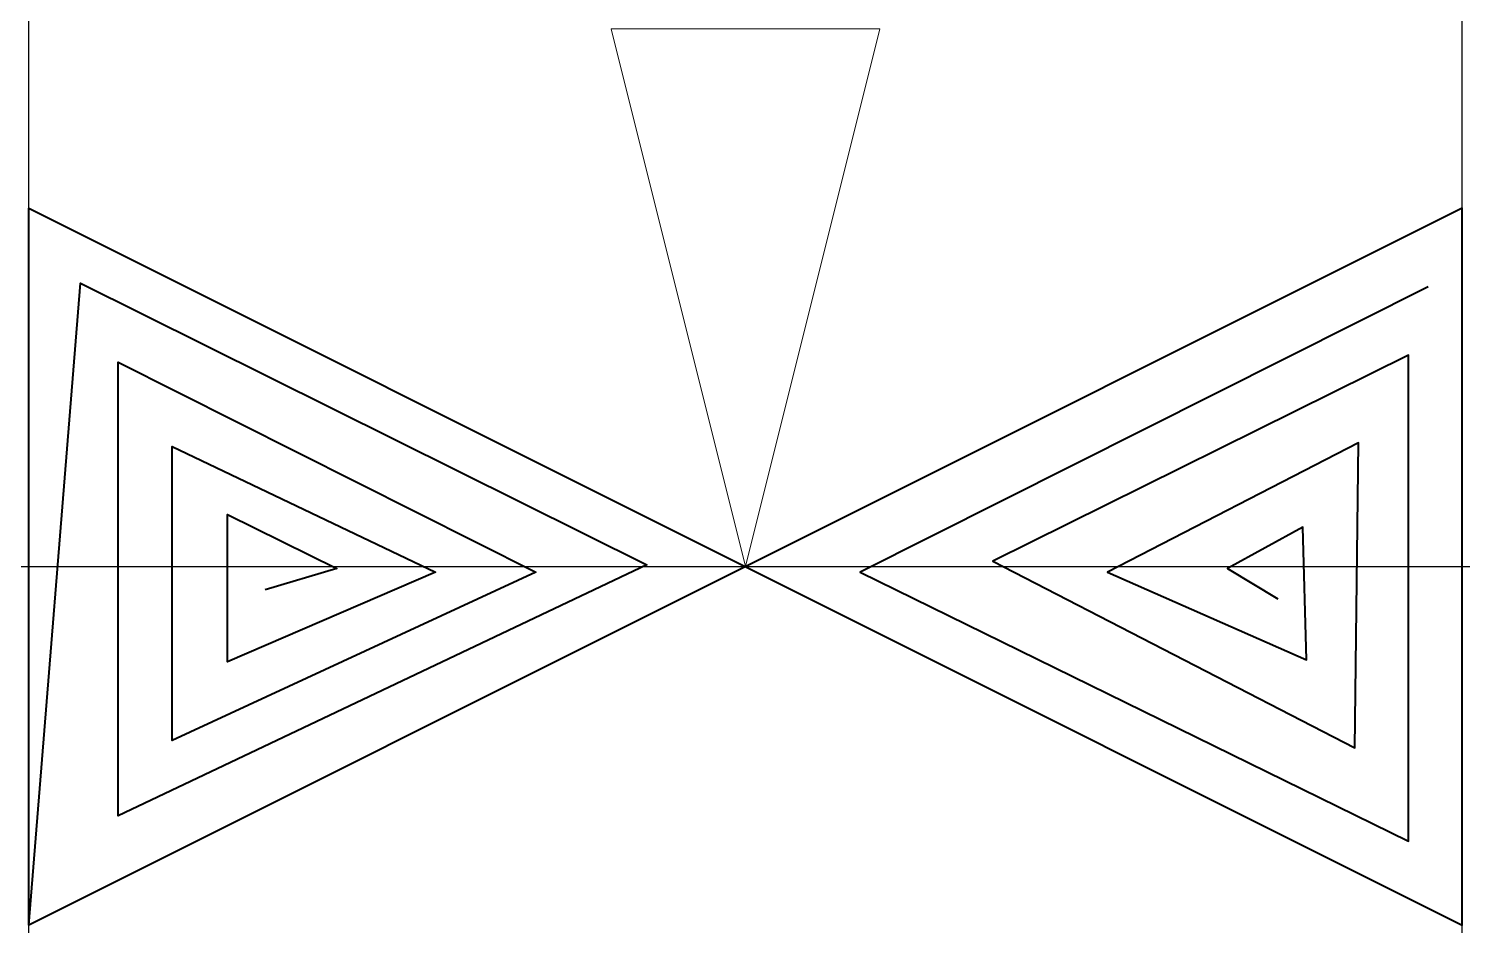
# Model space of a CAD drawing. Header units: metres. Extents: x -0.004 to 0.004, y -0.002 to 0.003.
import ezdxf

# ---------------------------------------------------------------- set-up
doc = ezdxf.new("R2010")
doc.units = ezdxf.units.M
doc.header["$PDMODE"] = 2
doc.layers.add('Level 7', color=7, linetype='Continuous')

# ---------------------------------------------------------------- blocks, each defined once
blk = doc.blocks.new('0010032')
at = {"layer": 'Level 7', "color": 2, "linetype": 'Continuous', "lineweight": 40, "flags": 128}
for points in [[(-0.004, -0.00197), (-0.004, 0.00203), (0.004, -0.00197), (0.004, 0.00203), (-0.004, -0.00197), (-0.00371, 0.00161), (-0.00055, 0.00004), (-0.0035, -0.00136), (-0.0035, 0.00117), (-0.00117, 0), (-0.0032, -0.00094), (-0.0032, 0.0007), (-0.00173, 0), (-0.00289, -0.0005), (-0.00289, 0.00032), (-0.00228, 0.00002), (-0.00268, -0.0001)], [(0.00381, 0.00159), (0.00064, 0), (0.0037, -0.0015), (0.0037, 0.00121), (0.00138, 0.00006), (0.0034, -0.00098), (0.00342, 0.00072), (0.00202, 0), (0.00313, -0.00049), (0.00311, 0.00025), (0.00269, 0.00002), (0.00297, -0.00015)]]:
    blk.add_lwpolyline(points, dxfattribs=at)
blk = doc.blocks.new('NEEDLE VALVE (CLOSED)')
at = {"layer": 'Level 7', "color": 2, "linetype": 'Continuous', "lineweight": 13}
for p, q in [((-0.00075, 0.003), (0.00075, 0.003)), ((0, 0), (-0.00075, 0.003)), ((0.00075, 0.003), (0, 0))]:
    blk.add_line(p, q, dxfattribs=at)
at = {"color": 9, "linetype": 'Continuous', "lineweight": 0, "true_color": 0xc8c8c8}
blk.add_blockref('0010032', (0, -0.00003), dxfattribs=at)

msp = doc.modelspace()

# ---------------------------------------------------------------- linework, layer by layer
for p in [(-0.004, 0), (0.004, 0)]:
    msp.add_point(p)

# ---------------------------------------------------------------- block references
msp.add_blockref('NEEDLE VALVE (CLOSED)', (0, 0))

doc.saveas('drawing.dxf')
